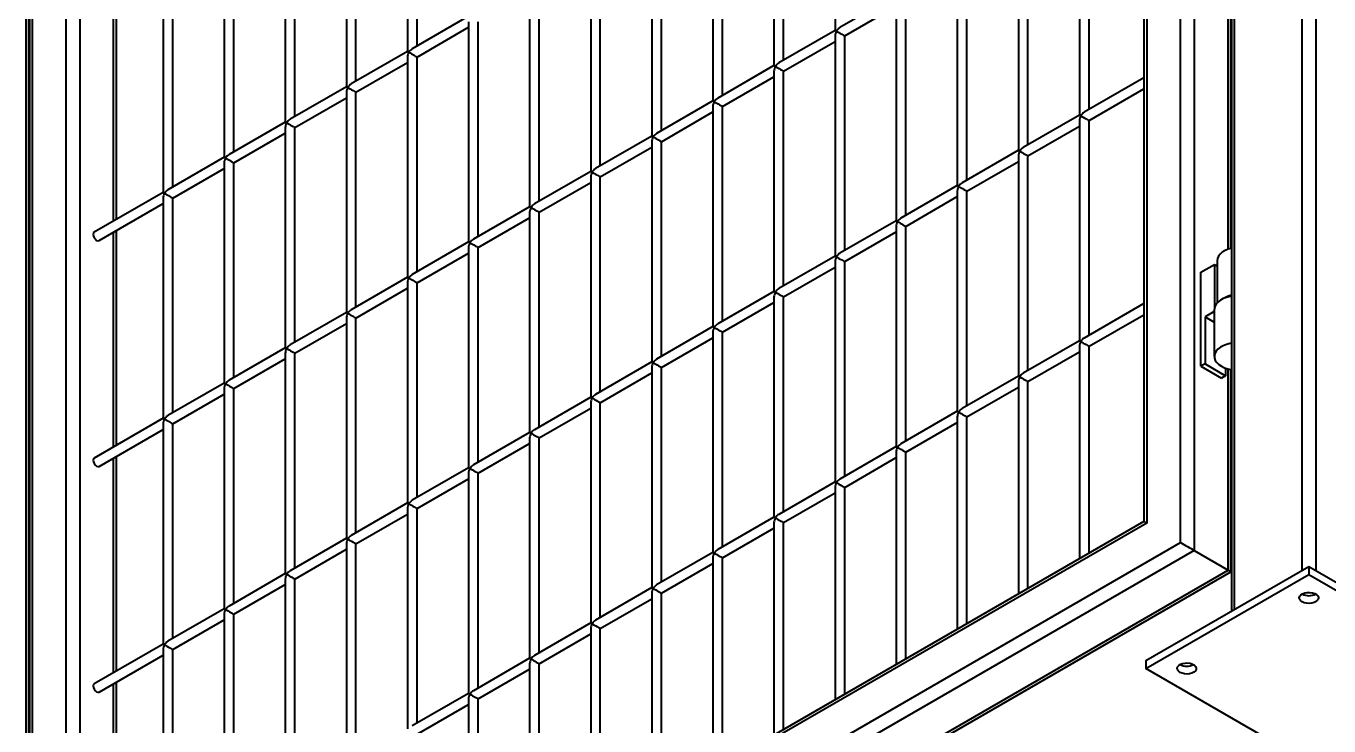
# Model space of a CAD drawing. Header units: millimetres. Extents: x 0 to 420, y 0 to 297.
# Drawn here: x 266.57 to 280.14, y 97.61 to 104.9 of the extents above; entities that cross this region are included whole.
import ezdxf

# ---------------------------------------------------------------- set-up
doc = ezdxf.new("R2010")
doc.units = ezdxf.units.MM

msp = doc.modelspace()

# ---------------------------------------------------------------- linework, layer by layer
at = {"color": 8, "linetype": 'Continuous', "lineweight": 40}
for p, q in [((279.8601, 99.2264), (279.8601, 131.3982)), ((280.0016, 131.3982), (280.0016, 99.2264)), ((279.153, 130.99), (279.153, 98.8182)), ((279.0894, 102.5736), (279.0894, 125.8213)), ((267.1251, 121.556), (267.1251, 93.3375)), ((266.5665, 95.2675), (266.5665, 118.4947)), ((267.4787, 102.866), (267.4787, 105.1021)), ((267.4787, 100.5143), (267.4787, 102.7505)), ((279.0894, 99.2307), (279.0894, 101.3251)), ((267.4787, 98.1627), (267.4787, 100.3988)), ((267.4787, 95.811), (267.4787, 98.0472))]:
    msp.add_line(p, q, dxfattribs=at)
at = {"color": 7, "linetype": 'Continuous', "lineweight": 40}
for p, q in [((279.1237, 130.9491), (279.1237, 98.8013)), ((278.7358, 128.8303), (278.7358, 99.4348)), ((278.5944, 99.5165), (278.5944, 128.7486)), ((278.2409, 128.1363), (278.2409, 99.7206)), ((278.2116, 128.0377), (278.2116, 99.7376)), ((279.1187, 102.5829), (279.1187, 125.8146)), ((266.6009, 121.8587), (266.6009, 92.5111)), ((266.6302, 121.8418), (266.6302, 92.6097)), ((266.9837, 93.222), (266.9837, 121.6377)), ((266.5958, 95.2844), (266.5958, 118.4987)), ((274.9947, 107.1471), (274.9947, 104.8532)), ((270.54, 106.9271), (270.54, 104.6332)), ((270.64, 104.6909), (270.64, 106.9271)), ((274.3583, 106.7798), (274.3583, 104.4859)), ((274.4583, 104.5436), (274.4583, 106.7798)), ((269.9036, 106.5597), (269.9036, 104.2658)), ((270.0036, 104.3235), (270.0036, 106.5597)), ((273.7219, 106.4124), (273.7219, 104.1185)), ((273.8219, 104.1762), (273.8219, 106.4124)), ((269.2672, 106.1923), (269.2672, 103.8984)), ((269.3672, 103.9561), (269.3672, 106.1923)), ((277.5403, 106.265), (277.5403, 103.9711)), ((277.6403, 104.0289), (277.6403, 106.265)), ((273.0855, 106.045), (273.0855, 103.7511)), ((273.1855, 103.8088), (273.1855, 106.045)), ((276.9039, 105.8976), (276.9039, 103.6037)), ((277.0039, 103.6615), (277.0039, 105.8976)), ((268.6308, 105.8249), (268.6308, 103.531)), ((268.7308, 103.5888), (268.7308, 105.8249)), ((272.4492, 105.6776), (272.4492, 103.3837)), ((272.5492, 103.4414), (272.5492, 105.6776)), ((276.2675, 105.5303), (276.2675, 103.2364)), ((276.3675, 103.2941), (276.3675, 105.5303)), ((267.9944, 105.4576), (267.9944, 103.1637)), ((268.0944, 103.2214), (268.0944, 105.4576)), ((271.8128, 105.3102), (271.8128, 103.0163)), ((271.9128, 103.074), (271.9128, 105.3102)), ((275.6311, 105.2206), (275.0447, 104.8821)), ((267.508, 102.8829), (267.508, 105.119)), ((275.0947, 104.7955), (275.6311, 105.1052)), ((275.6311, 105.1629), (275.6311, 102.869)), ((275.7311, 102.9267), (275.7311, 105.1629)), ((271.1764, 105.0006), (270.59, 104.6621)), ((271.1764, 104.9428), (271.1764, 102.6489)), ((271.2764, 102.7067), (271.2764, 104.9428)), ((270.64, 104.5754), (271.1764, 104.8851)), ((274.9947, 104.8532), (274.4083, 104.5147)), ((274.9947, 104.7955), (274.9947, 102.5016)), ((275.0947, 102.5593), (275.0947, 104.7955)), ((274.4583, 104.4281), (274.9947, 104.7378)), ((270.54, 104.6332), (269.9536, 104.2947)), ((270.0036, 104.2081), (270.54, 104.5177)), ((270.54, 104.5754), (270.54, 102.2815)), ((270.64, 102.3393), (270.64, 104.5754)), ((274.3583, 104.4859), (273.7719, 104.1473)), ((274.3583, 104.4281), (274.3583, 102.1342)), ((274.4583, 102.1919), (274.4583, 104.4281)), ((269.9036, 104.2658), (269.3172, 103.9273)), ((273.8219, 104.0607), (274.3583, 104.3704)), ((278.2116, 104.3586), (277.5903, 104)), ((277.6403, 103.9134), (278.2116, 104.2432)), ((269.3672, 103.8407), (269.9036, 104.1503)), ((269.9036, 104.2081), (269.9036, 101.9142)), ((270.0036, 101.9719), (270.0036, 104.2081)), ((273.7219, 104.1185), (273.1356, 103.78)), ((273.1855, 103.6933), (273.7219, 104.003)), ((273.7219, 104.0607), (273.7219, 101.7668)), ((273.8219, 101.8246), (273.8219, 104.0607)), ((277.5403, 103.9711), (276.9539, 103.6326)), ((269.2672, 103.8984), (268.6808, 103.5599)), ((269.2672, 103.8407), (269.2672, 101.5468)), ((269.3672, 101.6045), (269.3672, 103.8407)), ((277.0039, 103.546), (277.5403, 103.8557)), ((277.5403, 103.9134), (277.5403, 101.6195)), ((277.6403, 101.6772), (277.6403, 103.9134)), ((268.7308, 103.4733), (269.2672, 103.783)), ((273.0855, 103.7511), (272.4992, 103.4126)), ((272.5492, 103.326), (273.0855, 103.6356)), ((273.0855, 103.6933), (273.0855, 101.3994)), ((273.1855, 101.4572), (273.1855, 103.6933)), ((276.9039, 103.6037), (276.3175, 103.2652)), ((268.6308, 103.531), (268.0444, 103.1925)), ((268.6308, 103.4733), (268.6308, 101.1794)), ((268.7308, 101.2371), (268.7308, 103.4733)), ((276.3675, 103.1786), (276.9039, 103.4883)), ((276.9039, 103.546), (276.9039, 101.2521)), ((277.0039, 101.3098), (277.0039, 103.546)), ((268.0944, 103.1059), (268.6308, 103.4156)), ((272.4492, 103.3837), (271.8628, 103.0452)), ((272.4492, 103.326), (272.4492, 101.0321)), ((272.5492, 101.0898), (272.5492, 103.326)), ((267.9944, 103.1637), (267.2769, 102.7495)), ((271.9128, 102.9586), (272.4492, 103.2682)), ((276.2675, 103.2364), (275.6811, 102.8978)), ((276.2675, 103.1786), (276.2675, 100.8847)), ((276.3675, 100.9425), (276.3675, 103.1786)), ((267.3269, 102.6629), (267.9944, 103.0482)), ((267.9944, 103.1059), (267.9944, 100.812)), ((268.0944, 100.8697), (268.0944, 103.1059)), ((275.7311, 102.8112), (276.2675, 103.1209)), ((271.8128, 103.0163), (271.2264, 102.6778)), ((271.2764, 102.5912), (271.8128, 102.9008)), ((271.8128, 102.9586), (271.8128, 100.6647)), ((271.9128, 100.7224), (271.9128, 102.9586)), ((267.508, 100.5312), (267.508, 102.7674)), ((275.6311, 102.869), (275.0447, 102.5305)), ((275.0947, 102.4439), (275.6311, 102.7535)), ((275.6311, 102.8112), (275.6311, 100.5173)), ((275.7311, 100.5751), (275.7311, 102.8112)), ((271.1764, 102.6489), (270.59, 102.3104)), ((270.64, 102.2238), (271.1764, 102.5335)), ((271.1764, 102.5912), (271.1764, 100.2973)), ((271.2764, 100.355), (271.2764, 102.5912)), ((274.9947, 102.5016), (274.4083, 102.1631)), ((274.4583, 102.0765), (274.9947, 102.3861)), ((274.9947, 102.4439), (274.9947, 100.15)), ((275.0947, 100.2077), (275.0947, 102.4439)), ((278.8065, 102.3335), (278.948, 102.4152)), ((278.948, 102.4152), (278.948, 101.9661)), ((278.948, 102.4152), (278.9737, 102.4003)), ((278.9737, 102.4519), (278.9737, 102.0124)), ((270.54, 102.2815), (269.9536, 101.943)), ((270.54, 102.2238), (270.54, 99.9299)), ((270.64, 99.9876), (270.64, 102.2238)), ((278.8065, 101.3537), (278.8065, 102.3335)), ((270.0036, 101.8564), (270.54, 102.1661)), ((274.3583, 102.1342), (273.7719, 101.7957)), ((274.3583, 102.0765), (274.3583, 99.7826)), ((274.4583, 99.8403), (274.4583, 102.0765)), ((273.8219, 101.7091), (274.3583, 102.0187)), ((278.2116, 102.007), (277.5903, 101.6484)), ((278.9455, 101.9457), (278.9455, 101.4557)), ((269.9036, 101.9142), (269.3172, 101.5756)), ((269.3672, 101.489), (269.9036, 101.7987)), ((269.9036, 101.8564), (269.9036, 99.5625)), ((270.0036, 99.6203), (270.0036, 101.8564)), ((277.6403, 101.5618), (278.2116, 101.8915)), ((278.9455, 101.9238), (278.849, 101.8681)), ((278.849, 101.8681), (278.849, 101.3782)), ((278.849, 101.8681), (278.9455, 101.8124)), ((273.7219, 101.7668), (273.1356, 101.4283)), ((273.7219, 101.7091), (273.7219, 99.4152)), ((273.8219, 99.4729), (273.8219, 101.7091)), ((269.2672, 101.5468), (268.6808, 101.2083)), ((273.1855, 101.3417), (273.7219, 101.6514)), ((277.5403, 101.6195), (276.9539, 101.281)), ((277.5403, 101.5618), (277.5403, 99.3501)), ((277.6403, 99.4078), (277.6403, 101.5618)), ((268.7308, 101.1217), (269.2672, 101.4313)), ((269.2672, 101.489), (269.2672, 99.1951)), ((269.3672, 99.2529), (269.3672, 101.489)), ((273.0855, 101.3994), (272.4992, 101.0609)), ((277.0039, 101.1944), (277.5403, 101.504)), ((272.5492, 100.9743), (273.0855, 101.284)), ((273.0855, 101.3417), (273.0855, 99.0478)), ((273.1855, 99.1055), (273.1855, 101.3417)), ((278.849, 101.3782), (278.8065, 101.3537)), ((278.8065, 101.3537), (279.0187, 101.2312)), ((278.849, 101.3782), (279.0611, 101.2557)), ((279.0611, 101.334), (279.0611, 101.2557)), ((279.1187, 99.2138), (279.1187, 101.3184)), ((268.6308, 101.1794), (268.0444, 100.8409)), ((268.6308, 101.1217), (268.6308, 98.8278)), ((268.7308, 98.8855), (268.7308, 101.1217)), ((276.9039, 101.2521), (276.3175, 100.9136)), ((276.3675, 100.827), (276.9039, 101.1366)), ((276.9039, 101.1944), (276.9039, 98.9827)), ((277.0039, 99.0404), (277.0039, 101.1944)), ((279.0611, 101.2557), (279.0187, 101.2312)), ((268.0944, 100.7543), (268.6308, 101.0639)), ((272.4492, 101.0321), (271.8628, 100.6935)), ((271.9128, 100.6069), (272.4492, 100.9166)), ((272.4492, 100.9743), (272.4492, 98.6804)), ((272.5492, 98.7382), (272.5492, 100.9743)), ((276.2675, 100.8847), (275.6811, 100.5462)), ((267.9944, 100.812), (267.2769, 100.3978)), ((267.9944, 100.7543), (267.9944, 98.4604)), ((268.0944, 98.5181), (268.0944, 100.7543)), ((275.7311, 100.4596), (276.2675, 100.7693)), ((276.2675, 100.827), (276.2675, 98.6153)), ((276.3675, 98.673), (276.3675, 100.827)), ((267.3269, 100.3112), (267.9944, 100.6965)), ((271.8128, 100.6647), (271.2264, 100.3262)), ((271.8128, 100.6069), (271.8128, 98.313)), ((271.9128, 98.3708), (271.9128, 100.6069)), ((271.2764, 100.2396), (271.8128, 100.5492)), ((275.6311, 100.5173), (275.0447, 100.1788)), ((275.6311, 100.4596), (275.6311, 98.2479)), ((275.7311, 98.3056), (275.7311, 100.4596)), ((267.508, 98.1796), (267.508, 100.4158)), ((275.0947, 100.0922), (275.6311, 100.4019)), ((271.1764, 100.2973), (270.59, 99.9588)), ((270.64, 99.8722), (271.1764, 100.1818)), ((271.1764, 100.2396), (271.1764, 97.9457)), ((271.2764, 98.0034), (271.2764, 100.2396)), ((274.9947, 100.15), (274.4083, 99.8114)), ((274.4583, 99.7248), (274.9947, 100.0345)), ((274.9947, 100.0922), (274.9947, 97.8805)), ((275.0947, 97.9382), (275.0947, 100.0922)), ((270.54, 99.9299), (269.9536, 99.5914)), ((270.0036, 99.5048), (270.54, 99.8144)), ((270.54, 99.8722), (270.54, 97.5783)), ((270.64, 97.636), (270.64, 99.8722)), ((274.3583, 99.7826), (273.7719, 99.4441)), ((278.2409, 99.7206), (266.9837, 93.222)), ((278.2116, 99.7376), (267.0544, 93.2967)), ((273.8219, 99.3575), (274.3583, 99.6671)), ((274.3583, 99.7248), (274.3583, 97.5131)), ((274.4583, 97.5709), (274.4583, 99.7248)), ((266.6302, 92.6097), (278.5944, 99.5165)), ((269.9036, 99.5625), (269.3172, 99.224)), ((269.9036, 99.5048), (269.9036, 97.2109)), ((270.0036, 97.2686), (270.0036, 99.5048)), ((278.7358, 99.4348), (266.6302, 92.4464)), ((269.3672, 99.1374), (269.9036, 99.4471)), ((273.7219, 99.4152), (273.1356, 99.0767)), ((273.7219, 99.3575), (273.7219, 97.1458)), ((273.8219, 97.2035), (273.8219, 99.3575)), ((278.7358, 99.4348), (279.0894, 99.2307)), ((266.9837, 92.2423), (279.0894, 99.2307)), ((273.1855, 98.9901), (273.7219, 99.2997)), ((278.2338, 98.2875), (279.9308, 99.2672)), ((279.9308, 99.2672), (279.9308, 99.1855)), ((279.9308, 99.2672), (281.6279, 98.2875)), ((267.0544, 92.2493), (279.1187, 99.2138)), ((269.2672, 99.1951), (268.6808, 98.8566)), ((269.2672, 99.1374), (269.2672, 96.8435)), ((269.3672, 96.9012), (269.3672, 99.1374)), ((278.2338, 98.2058), (279.9308, 99.1855)), ((279.9308, 99.1855), (281.6279, 98.2058)), ((268.7308, 98.77), (269.2672, 99.0797)), ((273.0855, 99.0478), (272.4992, 98.7093)), ((273.0855, 98.9901), (273.0855, 96.7784)), ((273.1855, 96.8361), (273.1855, 98.9901)), ((268.6308, 98.8278), (268.0444, 98.4892)), ((272.5492, 98.6227), (273.0855, 98.9323)), ((268.0944, 98.4026), (268.6308, 98.7123)), ((268.6308, 98.77), (268.6308, 96.4761)), ((268.7308, 96.5339), (268.7308, 98.77)), ((272.4492, 98.6804), (271.8628, 98.3419)), ((271.9128, 98.2553), (272.4492, 98.565)), ((272.4492, 98.6227), (272.4492, 96.411)), ((272.5492, 96.4687), (272.5492, 98.6227)), ((267.9944, 98.4604), (267.2769, 98.0462)), ((267.3269, 97.9596), (267.9944, 98.3449)), ((267.9944, 98.4026), (267.9944, 96.1087)), ((268.0944, 96.1665), (268.0944, 98.4026)), ((271.8128, 98.313), (271.2264, 97.9745)), ((278.2338, 98.2875), (278.2338, 98.2058)), ((271.2764, 97.8879), (271.8128, 98.1976)), ((271.8128, 98.2553), (271.8128, 96.0436)), ((271.9128, 96.1013), (271.9128, 98.2553)), ((279.9308, 97.2262), (278.2338, 98.2058)), ((267.508, 95.8279), (267.508, 98.0641)), ((271.1764, 97.9457), (270.59, 97.6071)), ((271.1764, 97.8879), (271.1764, 95.6762)), ((271.2764, 95.7339), (271.2764, 97.8879)), ((270.64, 97.5205), (271.1764, 97.8302))]:
    msp.add_line(p, q, dxfattribs=at)
at = {"color": 7, "linetype": 'Continuous', "lineweight": 40, "flags": 128}
for points in [[(267.2769, 102.7495), (267.2769, 102.7495), (267.2693, 102.7406), (267.2666, 102.7266), (267.2693, 102.7094), (267.2769, 102.6917), (267.2884, 102.6763), (267.3019, 102.6653), (267.3154, 102.6606), (267.3269, 102.6629)], [(279.1237, 102.5842), (279.0911, 102.5742), (279.0575, 102.5597), (279.0286, 102.5421), (279.0052, 102.522), (278.988, 102.4999), (278.9774, 102.4765), (278.9737, 102.4523), (278.9737, 102.4519)], [(279.1237, 102.0839), (279.1123, 102.0818), (279.0741, 102.0718), (279.0392, 102.0583), (279.0088, 102.0417), (278.9836, 102.0223), (278.9644, 102.0007), (278.9517, 101.9776), (278.9458, 101.9536), (278.9455, 101.9457)], [(279.1237, 101.594), (279.1123, 101.5919), (279.0741, 101.5819), (279.0392, 101.5684), (279.0088, 101.5517), (278.9836, 101.5323), (278.9644, 101.5108), (278.9517, 101.4877), (278.9458, 101.4637), (278.947, 101.4395), (278.9553, 101.4157), (278.9703, 101.3931), (278.9916, 101.3722), (279.0187, 101.3537), (279.0507, 101.3381), (279.0869, 101.3257), (279.1237, 101.3175)], [(267.2769, 100.3978), (267.2769, 100.3978), (267.2693, 100.389), (267.2666, 100.3749), (267.2693, 100.3578), (267.2769, 100.3401), (267.2884, 100.3246), (267.3019, 100.3137), (267.3154, 100.309), (267.3269, 100.3112)], [(279.8601, 98.8998), (279.8437, 98.9123), (279.8337, 98.9269), (279.8309, 98.9426), (279.8355, 98.9581), (279.8472, 98.9723), (279.8651, 98.9841), (279.8879, 98.9927), (279.9139, 98.9975), (279.9411, 98.998), (279.9675, 98.9943), (279.9913, 98.9866), (280.0105, 98.9755), (280.0239, 98.9618), (280.0303, 98.9465), (280.0294, 98.9308), (280.0212, 98.9158), (280.0062, 98.9027), (279.9857, 98.8923), (279.9611, 98.8856), (279.9343, 98.8829), (279.9072, 98.8845), (279.8818, 98.8903), (279.8601, 98.8998)], [(278.5873, 98.165), (278.5709, 98.1776), (278.5609, 98.1922), (278.5581, 98.2078), (278.5627, 98.2233), (278.5744, 98.2375), (278.5923, 98.2494), (278.6151, 98.258), (278.6411, 98.2627), (278.6683, 98.2633), (278.6947, 98.2595), (278.7185, 98.2518), (278.7377, 98.2407), (278.7511, 98.227), (278.7575, 98.2117), (278.7566, 98.196), (278.7484, 98.1811), (278.7334, 98.1679), (278.7129, 98.1576), (278.6883, 98.1508), (278.6615, 98.1481), (278.6344, 98.1498), (278.609, 98.1555), (278.5873, 98.165)], [(267.2769, 98.0462), (267.2769, 98.0462), (267.2693, 98.0374), (267.2666, 98.0233), (267.2693, 98.0061), (267.2769, 97.9885), (267.2884, 97.973), (267.3019, 97.9621), (267.3154, 97.9574), (267.3269, 97.9596)]]:
    msp.add_lwpolyline(points, dxfattribs=at)
at = {"color": 7, "linetype": 'Continuous', "lineweight": 40}
for centre, radius, start, end in [((279.1894, 101.8162), 0.2858, 103.29057, 123.09701), ((279.9308, 99.1152), 0.1513, 242.13751, 297.86249), ((278.6581, 98.3804), 0.1513, 242.13879, 297.85569)]:
    msp.add_arc(centre, radius, start, end, dxfattribs=at)
for centre, major_axis, ratio, start_param, end_param in [((275.0447, 104.8244), (0.05, -0.0289), 0.0000704, 3.1416333, 3.9270315), ((275.0447, 104.8244), (0.0354, 0.0612), 0.5773346, 1.570837, 2.3562351), ((275.0447, 104.8244), (0.0354, 0.0612), 0.5773346, 0.7853575, 1.570837), ((275.0447, 104.8244), (0.05, -0.0289), 0.0000704, 3.9270315, 6.2832259), ((270.59, 104.6043), (0.0354, 0.0612), 0.5773346, 0.7853575, 1.570837), ((270.59, 104.6043), (0.05, -0.0289), 0.0000704, 3.1416333, 3.9270315), ((270.59, 104.6043), (0.0354, 0.0612), 0.5773346, 1.570837, 2.3562351), ((270.59, 104.6043), (0.05, -0.0289), 0.0000704, 3.9270314, 6.2832259), ((274.4083, 104.457), (0.0354, 0.0612), 0.5773346, 0.7853575, 1.570837), ((274.4083, 104.457), (0.05, -0.0289), 0.0000704, 3.1416333, 3.9270314), ((274.4083, 104.457), (0.0354, 0.0612), 0.5773346, 1.570837, 2.3562351), ((274.4083, 104.457), (0.05, -0.0289), 0.0000704, 3.9270315, 6.2832259), ((269.9536, 104.2369), (0.05, -0.0289), 0.0000704, 3.1416333, 3.9270314), ((269.9536, 104.2369), (0.0354, 0.0612), 0.5773346, 1.570837, 2.3562351), ((269.9536, 104.2369), (0.0354, 0.0612), 0.5773346, 0.7853575, 1.570837), ((269.9536, 104.2369), (0.05, -0.0289), 0.0000704, 3.9270315, 6.2832259), ((273.7719, 104.0896), (0.05, -0.0289), 0.0000704, 3.1416333, 3.9270314), ((273.7719, 104.0896), (0.0354, 0.0612), 0.5773346, 1.570837, 2.3562351), ((273.7719, 104.0896), (0.0354, 0.0612), 0.5773346, 0.7853575, 1.570837), ((273.7719, 104.0896), (0.05, -0.0289), 0.0000704, 3.9270314, 6.2832259), ((277.5903, 103.9423), (0.05, -0.0289), 0.0000704, 3.1416333, 3.9270314), ((277.5903, 103.9423), (0.0354, 0.0612), 0.5773346, 0.7853575, 1.570837), ((269.3172, 103.8696), (0.05, -0.0289), 0.0000704, 3.1416333, 3.9270315), ((269.3172, 103.8696), (0.0354, 0.0612), 0.5773346, 1.570837, 2.3562351), ((269.3172, 103.8696), (0.0354, 0.0612), 0.5773346, 0.7853575, 1.570837), ((269.3172, 103.8696), (0.05, -0.0289), 0.0000704, 3.9270315, 6.2832259), ((277.5903, 103.9423), (0.0354, 0.0612), 0.5773346, 1.570837, 2.3562351), ((277.5903, 103.9423), (0.05, -0.0289), 0.0000704, 3.9270315, 6.2832259), ((273.1355, 103.7222), (0.05, -0.0289), 0.0000704, 3.1416333, 3.9270315), ((273.1355, 103.7222), (0.0354, 0.0612), 0.5773346, 1.570837, 2.3562351), ((273.1355, 103.7222), (0.0354, 0.0612), 0.5773346, 0.7853575, 1.570837), ((273.1355, 103.7222), (0.05, -0.0289), 0.0000704, 3.9270315, 6.2832259), ((276.9539, 103.5749), (0.05, -0.0289), 0.0000704, 3.1416333, 3.9270315), ((276.9539, 103.5749), (0.0354, 0.0612), 0.5773346, 1.570837, 2.3562351), ((276.9539, 103.5749), (0.0354, 0.0612), 0.5773346, 0.7853575, 1.570837), ((276.9539, 103.5749), (0.05, -0.0289), 0.0000704, 3.9270314, 6.2832259), ((268.6808, 103.5022), (0.05, -0.0289), 0.0000704, 3.1416333, 3.9270314), ((268.6808, 103.5022), (0.0354, 0.0612), 0.5773346, 1.570837, 2.3562351), ((268.6808, 103.5022), (0.0354, 0.0612), 0.5773346, 0.7853575, 1.570837), ((268.6808, 103.5022), (0.05, -0.0289), 0.0000704, 3.9270314, 6.2832259), ((272.4992, 103.3548), (0.05, -0.0289), 0.0000704, 3.1416333, 3.9270314), ((272.4992, 103.3548), (0.0354, 0.0612), 0.5773346, 1.570837, 2.3562351), ((272.4992, 103.3548), (0.0354, 0.0612), 0.5773346, 0.7853575, 1.570837), ((272.4992, 103.3548), (0.05, -0.0289), 0.0000704, 3.9270314, 6.2832259), ((268.0444, 103.1348), (0.05, -0.0289), 0.0000704, 3.1416333, 3.9270315), ((268.0444, 103.1348), (0.0354, 0.0612), 0.5773346, 0.7853575, 1.570837), ((276.3175, 103.2075), (0.05, -0.0289), 0.0000704, 3.1416333, 3.9270314), ((276.3175, 103.2075), (0.0354, 0.0612), 0.5773346, 1.570837, 2.3562351), ((276.3175, 103.2075), (0.0354, 0.0612), 0.5773346, 0.7853575, 1.570837), ((276.3175, 103.2075), (0.05, -0.0289), 0.0000704, 3.9270315, 6.2832259), ((268.0444, 103.1348), (0.0354, 0.0612), 0.5773346, 1.570837, 2.3562351), ((268.0444, 103.1348), (0.05, -0.0289), 0.0000704, 3.9270315, 6.2832259), ((271.8628, 102.9874), (0.0354, 0.0612), 0.5773346, 0.7853575, 1.570837), ((271.8628, 102.9874), (0.05, -0.0289), 0.0000704, 3.1416333, 3.9270314), ((271.8628, 102.9874), (0.0354, 0.0612), 0.5773346, 1.570837, 2.3562351), ((271.8628, 102.9874), (0.05, -0.0289), 0.0000704, 3.9270314, 6.2832259), ((275.6811, 102.8401), (0.0354, 0.0612), 0.5773346, 0.7853575, 1.570837), ((275.6811, 102.8401), (0.05, -0.0289), 0.0000704, 3.1416333, 3.9270314), ((275.6811, 102.8401), (0.0354, 0.0612), 0.5773346, 1.570837, 2.3562351), ((275.6811, 102.8401), (0.05, -0.0289), 0.0000704, 3.9270314, 6.2832259), ((271.2264, 102.6201), (0.05, -0.0289), 0.0000704, 3.1416333, 3.9270315), ((271.2264, 102.6201), (0.0354, 0.0612), 0.5773346, 1.570837, 2.3562351), ((271.2264, 102.6201), (0.0354, 0.0612), 0.5773346, 0.7853575, 1.570837), ((271.2264, 102.6201), (0.05, -0.0289), 0.0000704, 3.9270315, 6.2832259), ((275.0447, 102.4727), (0.05, -0.0289), 0.0000704, 3.1416333, 3.9270315), ((275.0447, 102.4727), (0.0354, 0.0612), 0.5773346, 1.570837, 2.3562351), ((275.0447, 102.4727), (0.0354, 0.0612), 0.5773346, 0.7853575, 1.570837), ((275.0447, 102.4727), (0.05, -0.0289), 0.0000704, 3.9270315, 6.2832259), ((270.59, 102.2527), (0.05, -0.0289), 0.0000704, 3.1416333, 3.9270314), ((270.59, 102.2527), (0.0354, 0.0612), 0.5773346, 1.570837, 2.3562351), ((270.59, 102.2527), (0.0354, 0.0612), 0.5773346, 0.7853575, 1.570837), ((270.59, 102.2527), (0.05, -0.0289), 0.0000704, 3.9270314, 6.2832259), ((274.4083, 102.1053), (0.05, -0.0289), 0.0000704, 3.1416333, 3.9270314), ((274.4083, 102.1053), (0.0354, 0.0612), 0.5773346, 1.570837, 2.3562351), ((274.4083, 102.1053), (0.0354, 0.0612), 0.5773346, 0.7853575, 1.570837), ((274.4083, 102.1053), (0.05, -0.0289), 0.0000704, 3.9270315, 6.2832259), ((269.9536, 101.8853), (0.0354, 0.0612), 0.5773346, 0.7853575, 1.570837), ((269.9536, 101.8853), (0.05, -0.0289), 0.0000704, 3.1416333, 3.9270314), ((269.9536, 101.8853), (0.0354, 0.0612), 0.5773346, 1.570837, 2.3562351), ((269.9536, 101.8853), (0.05, -0.0289), 0.0000704, 3.9270314, 6.2832259), ((273.7719, 101.738), (0.05, -0.0289), 0.0000704, 3.1416333, 3.9270314), ((273.7719, 101.738), (0.0354, 0.0612), 0.5773346, 1.570837, 2.3562351), ((273.7719, 101.738), (0.0354, 0.0612), 0.5773346, 0.7853575, 1.570837), ((273.7719, 101.738), (0.05, -0.0289), 0.0000704, 3.9270314, 6.2832259), ((269.3172, 101.5179), (0.05, -0.0289), 0.0000704, 3.1416333, 3.9270315), ((269.3172, 101.5179), (0.0354, 0.0612), 0.5773346, 1.570837, 2.3562351), ((269.3172, 101.5179), (0.0354, 0.0612), 0.5773346, 0.7853575, 1.570837), ((269.3172, 101.5179), (0.05, -0.0289), 0.0000704, 3.9270315, 6.2832259), ((277.5903, 101.5906), (0.05, -0.0289), 0.0000704, 3.1416333, 3.9270315), ((277.5903, 101.5906), (0.0354, 0.0612), 0.5773346, 1.570837, 2.3562351), ((277.5903, 101.5906), (0.0354, 0.0612), 0.5773346, 0.7853575, 1.570837), ((277.5903, 101.5906), (0.05, -0.0289), 0.0000704, 3.9270315, 6.2832259), ((273.1355, 101.3706), (0.05, -0.0289), 0.0000704, 3.1416333, 3.9270315), ((273.1355, 101.3706), (0.0354, 0.0612), 0.5773346, 0.7853575, 1.570837), ((273.1355, 101.3706), (0.0354, 0.0612), 0.5773346, 1.570837, 2.3562351), ((273.1355, 101.3706), (0.05, -0.0289), 0.0000704, 3.9270315, 6.2832259), ((276.9539, 101.2232), (0.0354, 0.0612), 0.5773346, 0.7853575, 1.570837), ((268.6808, 101.1505), (0.05, -0.0289), 0.0000704, 3.1416333, 3.9270314), ((268.6808, 101.1505), (0.0354, 0.0612), 0.5773346, 1.570837, 2.3562351), ((268.6808, 101.1505), (0.0354, 0.0612), 0.5773346, 0.7853575, 1.570837), ((268.6808, 101.1505), (0.05, -0.0289), 0.0000704, 3.9270314, 6.2832259), ((276.9539, 101.2232), (0.05, -0.0289), 0.0000704, 3.1416333, 3.9270315), ((276.9539, 101.2232), (0.0354, 0.0612), 0.5773346, 1.570837, 2.3562351), ((276.9539, 101.2232), (0.05, -0.0289), 0.0000704, 3.9270314, 6.2832259), ((272.4992, 101.0032), (0.05, -0.0289), 0.0000704, 3.1416333, 3.9270314), ((272.4992, 101.0032), (0.0354, 0.0612), 0.5773346, 1.570837, 2.3562351), ((272.4992, 101.0032), (0.0354, 0.0612), 0.5773346, 0.7853575, 1.570837), ((272.4992, 101.0032), (0.05, -0.0289), 0.0000704, 3.9270314, 6.2832259), ((276.3175, 100.8559), (0.05, -0.0289), 0.0000704, 3.1416333, 3.9270314), ((276.3175, 100.8559), (0.0354, 0.0612), 0.5773346, 1.570837, 2.3562351), ((276.3175, 100.8559), (0.0354, 0.0612), 0.5773346, 0.7853575, 1.570837), ((276.3175, 100.8559), (0.05, -0.0289), 0.0000704, 3.9270314, 6.2832259), ((268.0444, 100.7831), (0.05, -0.0289), 0.0000704, 3.1416333, 3.9270314), ((268.0444, 100.7831), (0.0354, 0.0612), 0.5773346, 1.570837, 2.3562351), ((268.0444, 100.7831), (0.0354, 0.0612), 0.5773346, 0.7853575, 1.570837), ((268.0444, 100.7831), (0.05, -0.0289), 0.0000704, 3.9270315, 6.2832259), ((271.8628, 100.6358), (0.05, -0.0289), 0.0000704, 3.1416333, 3.9270314), ((271.8628, 100.6358), (0.0354, 0.0612), 0.5773346, 1.570837, 2.3562351), ((271.8628, 100.6358), (0.0354, 0.0612), 0.5773346, 0.7853575, 1.570837), ((271.8628, 100.6358), (0.05, -0.0289), 0.0000704, 3.9270314, 6.2832259), ((275.6811, 100.4885), (0.05, -0.0289), 0.0000704, 3.1416333, 3.9270314), ((275.6811, 100.4885), (0.0354, 0.0612), 0.5773346, 1.570837, 2.3562351), ((275.6811, 100.4885), (0.0354, 0.0612), 0.5773346, 0.7853575, 1.570837), ((275.6811, 100.4885), (0.05, -0.0289), 0.0000704, 3.9270314, 6.2832259), ((271.2264, 100.2684), (0.0354, 0.0612), 0.5773346, 0.7853575, 1.570837), ((271.2264, 100.2684), (0.05, -0.0289), 0.0000704, 3.1416333, 3.9270315), ((271.2264, 100.2684), (0.0354, 0.0612), 0.5773346, 1.570837, 2.3562351), ((271.2264, 100.2684), (0.05, -0.0289), 0.0000704, 3.9270315, 6.2832259), ((275.0447, 100.1211), (0.0354, 0.0612), 0.5773346, 0.7853575, 1.570837), ((275.0447, 100.1211), (0.05, -0.0289), 0.0000704, 3.1416333, 3.9270315), ((275.0447, 100.1211), (0.0354, 0.0612), 0.5773346, 1.570837, 2.3562351), ((275.0447, 100.1211), (0.05, -0.0289), 0.0000704, 3.9270315, 6.2832259), ((270.59, 99.901), (0.05, -0.0289), 0.0000704, 3.1416333, 3.9270315), ((270.59, 99.901), (0.0354, 0.0612), 0.5773346, 1.570837, 2.3562351), ((270.59, 99.901), (0.0354, 0.0612), 0.5773346, 0.7853575, 1.570837), ((270.59, 99.901), (0.05, -0.0289), 0.0000704, 3.9270314, 6.2832259), ((274.4083, 99.7537), (0.05, -0.0289), 0.0000704, 3.1416333, 3.9270315), ((274.4083, 99.7537), (0.0354, 0.0612), 0.5773346, 1.570837, 2.3562351), ((274.4083, 99.7537), (0.0354, 0.0612), 0.5773346, 0.7853575, 1.570837), ((274.4083, 99.7537), (0.05, -0.0289), 0.0000704, 3.9270315, 6.2832259), ((278.3116, 99.6798), (0.1, -0.0577), 0.0000704, 3.141552, 3.9270314), ((269.9536, 99.5337), (0.05, -0.0289), 0.0000704, 3.1416333, 3.9270315), ((269.9536, 99.5337), (0.0354, 0.0612), 0.5773346, 1.570837, 2.3562351), ((269.9536, 99.5337), (0.0354, 0.0612), 0.5773346, 0.7853575, 1.570837), ((269.9536, 99.5337), (0.05, -0.0289), 0.0000704, 3.9270315, 6.2832259), ((278.6651, 99.4757), (0.1, -0.0577), 0.0000704, 3.9270315, 5.4978278), ((273.7719, 99.3863), (0.05, -0.0289), 0.0000704, 3.1416333, 3.9270314), ((273.7719, 99.3863), (0.0354, 0.0612), 0.5773346, 1.570837, 2.3562351), ((273.7719, 99.3863), (0.0354, 0.0612), 0.5773346, 0.7853575, 1.570837), ((273.7719, 99.3863), (0.05, -0.0289), 0.0000704, 3.9270314, 6.2832259), ((269.3172, 99.1663), (0.0354, 0.0612), 0.5773346, 0.7853575, 1.570837), ((279.0187, 99.2715), (0.1, -0.0577), 0.0000704, 5.4978278, 6.2831447), ((269.3172, 99.1663), (0.05, -0.0289), 0.0000704, 3.1416333, 3.9270315), ((269.3172, 99.1663), (0.0354, 0.0612), 0.5773346, 1.570837, 2.3562351), ((269.3172, 99.1663), (0.05, -0.0289), 0.0000704, 3.9270315, 6.2832259), ((273.1355, 99.0189), (0.05, -0.0289), 0.0000704, 3.1416333, 3.9270315), ((273.1355, 99.0189), (0.0354, 0.0612), 0.5773346, 1.570837, 2.3562351), ((273.1355, 99.0189), (0.0354, 0.0612), 0.5773346, 0.7853575, 1.570837), ((273.1355, 99.0189), (0.05, -0.0289), 0.0000704, 3.9270315, 6.2832259), ((268.6808, 98.7989), (0.05, -0.0289), 0.0000704, 3.1416333, 3.9270315), ((268.6808, 98.7989), (0.0354, 0.0612), 0.5773346, 1.570837, 2.3562351), ((268.6808, 98.7989), (0.0354, 0.0612), 0.5773346, 0.7853575, 1.570837), ((268.6808, 98.7989), (0.05, -0.0289), 0.0000704, 3.9270314, 6.2832259), ((272.4992, 98.6516), (0.05, -0.0289), 0.0000704, 3.1416333, 3.9270314), ((272.4992, 98.6516), (0.0354, 0.0612), 0.5773346, 0.7853575, 1.570837), ((272.4992, 98.6516), (0.0354, 0.0612), 0.5773346, 1.570837, 2.3562351), ((272.4992, 98.6516), (0.05, -0.0289), 0.0000704, 3.9270314, 6.2832259), ((268.0444, 98.4315), (0.05, -0.0289), 0.0000704, 3.1416333, 3.9270314), ((268.0444, 98.4315), (0.0354, 0.0612), 0.5773346, 1.570837, 2.3562351), ((268.0444, 98.4315), (0.0354, 0.0612), 0.5773346, 0.7853575, 1.570837), ((268.0444, 98.4315), (0.05, -0.0289), 0.0000704, 3.9270315, 6.2832259), ((271.8628, 98.2842), (0.05, -0.0289), 0.0000704, 3.1416333, 3.9270314), ((271.8628, 98.2842), (0.0354, 0.0612), 0.5773346, 1.570837, 2.3562351), ((271.8628, 98.2842), (0.0354, 0.0612), 0.5773346, 0.7853575, 1.570837), ((271.8628, 98.2842), (0.05, -0.0289), 0.0000704, 3.9270314, 6.2832259), ((271.2264, 97.9168), (0.05, -0.0289), 0.0000704, 3.1416333, 3.9270315), ((271.2264, 97.9168), (0.0354, 0.0612), 0.5773346, 1.570837, 2.3562351), ((271.2264, 97.9168), (0.0354, 0.0612), 0.5773346, 0.7853575, 1.570837), ((271.2264, 97.9168), (0.05, -0.0289), 0.0000704, 3.9270315, 6.2832259)]:
    msp.add_ellipse(centre, major_axis=major_axis, ratio=ratio, start_param=start_param, end_param=end_param, dxfattribs=at)

doc.saveas('drawing.dxf')
